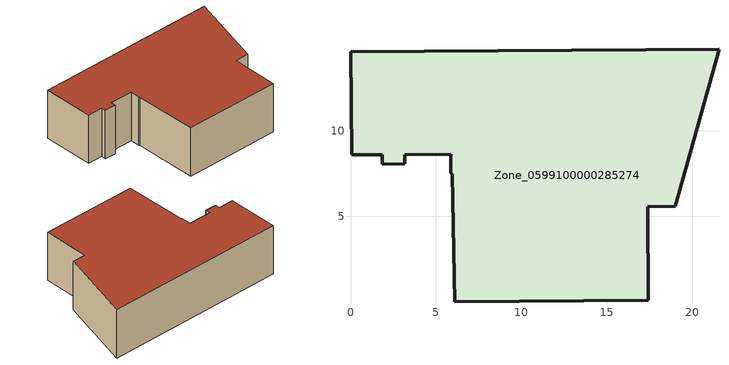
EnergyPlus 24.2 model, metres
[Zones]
Zone_0599100000285274
 floor ground (C_G): 1.86,8.61 0.07,8.59 0,14.62 21.58,14.77 19.03,5.58 17.41,5.57 17.45,0.08 6.11,0 5.97,7.45 5.88,7.5 5.87,8.62 3.18,8.6 3.18,8.06 1.85,8.05 z0
 wall outside (C_F): 0.07,8.59 1.86,8.61 1.85,8.05 3.18,8.06 3.18,8.6 5.87,8.62 5.88,7.5 5.97,7.45 6.11,0 17.45,0.08 17.41,5.57 19.03,5.58 21.58,14.77 0,14.62 0.07,8.59 z0:5.92
 roof outside (C_R): 6.11,0 17.45,0.08 17.41,5.57 19.03,5.58 21.58,14.77 0,14.62 0.07,8.59 1.86,8.61 1.85,8.05 3.18,8.06 3.18,8.6 5.87,8.62 5.88,7.5 5.97,7.45 z5.92
[BUILDING]
Pand.0599100000285274: North Axis=0; Terrain=City; Loads Convergence Tolerance Value=0.04; Temperature Convergence Tolerance Value=0.4; Solar Distribution=FullExterior; Maximum Number of Warmup Days=25; Minimum Number of Warmup Days=1
[Site:Location]
Rotterdam.The.Hague.AP_ZH_NLD Design_Conditions: Latitude=51.96; Longitude=4.45; Time Zone=1; Elevation=-4.5
[SITE:GROUNDTEMPERATURE:BUILDINGSURFACE]
18, 18, 18, 18, 18, 18, 18, 18, 18, 18, 18, 18
[MATERIAL] Thermal Absorptance=0.9; Solar Absorptance=0.7; Visible Absorptance=0.7
Name | Roughness | Thickness | Conductivity | Density | Specific Heat
G.D.1992-2005 | MediumSmooth | 0.15 | 0.06 | 540 | 1210
F.D.1992-2005 | Rough | 0.3 | 0.12 | 1920 | 840
R.D.1992-2005 | MediumRough | 0.2 | 0.08 | 1500 | 1000
[CONSTRUCTION]
C_G: G.D.1992-2005
C_F: F.D.1992-2005
C_R: R.D.1992-2005
[ZONE]
Zone_0599100000285274: Type=1; Multiplier=1; Ceiling Height=Autocalculate; Volume=Autocalculate; Floor Area=autocalculate; Part of Total Floor Area=Yes
[ZONEINFILTRATION:DESIGNFLOWRATE]
Infil_Zone_0599100000285274: Zone or ZoneList or Space or SpaceList=Zone_0599100000285274; Schedule=AlwaysOn; Design Flow Rate Calculation Method=Flow/Area; Flow Rate per Floor Area=0.0021; Constant Term Coefficient=1; Temperature Term Coefficient=0; Velocity Term Coefficient=0; Velocity Squared Term Coefficient=0
[HVACTEMPLATE:ZONE:IDEALLOADSAIRSYSTEM]
Zone_0599100000285274: Maximum Heating Supply Air Temperature=50; Minimum Cooling Supply Air Temperature=13; Maximum Heating Supply Air Humidity Ratio=0.0156; Minimum Cooling Supply Air Humidity Ratio=0.0077; Heating Limit=NoLimit; Cooling Limit=NoLimit; Dehumidification Control Type=ConstantSensibleHeatRatio; Cooling Sensible Heat Ratio=0.7; Dehumidification Setpoint=60; Humidification Control Type=None; Humidification Setpoint=30; Outdoor Air Method=None; Outdoor Air Flow Rate per Person=0.00944; Outdoor Air Flow Rate per Zone Floor Area=0; Outdoor Air Flow Rate per Zone=0; Demand Controlled Ventilation Type=None; Outdoor Air Economizer Type=NoEconomizer; Heat Recovery Type=None; Sensible Heat Recovery Effectiveness=0.7; Latent Heat Recovery Effectiveness=0.65
[ZONECONTROL:THERMOSTAT]
ThermostatControl_Zone_0599100000285274: Zone or ZoneList=Zone_0599100000285274; Control Type Schedule=DualSetpointControlType; Control 1=Thermostat_Zone_0599100000285274; Temperature Difference Between Cutout And Setpoint=0
[THERMOSTATSETPOINT:DUALSETPOINT]
Thermostat_Zone_0599100000285274: Heating Setpoint Temperature Schedule=HeatingSetpoint_Zone_0599100000285274; Cooling Setpoint Temperature Schedule=CoolingSetpoint_Zone_0599100000285274
[SCHEDULE:COMPACT]
HeatingSetpoint_Zone_0599100000285274: Through: 12/31, For: AllDays, Until: 24:00, 21
CoolingSetpoint_Zone_0599100000285274: Through: 12/31, For: AllDays, Until: 24:00, 24
DualSetpointControlType: Through: 12/31, For: AllDays, Until: 24:00, 4
AlwaysOn: Through: 12/31, For: AllDays, Until: 24:00, 1
